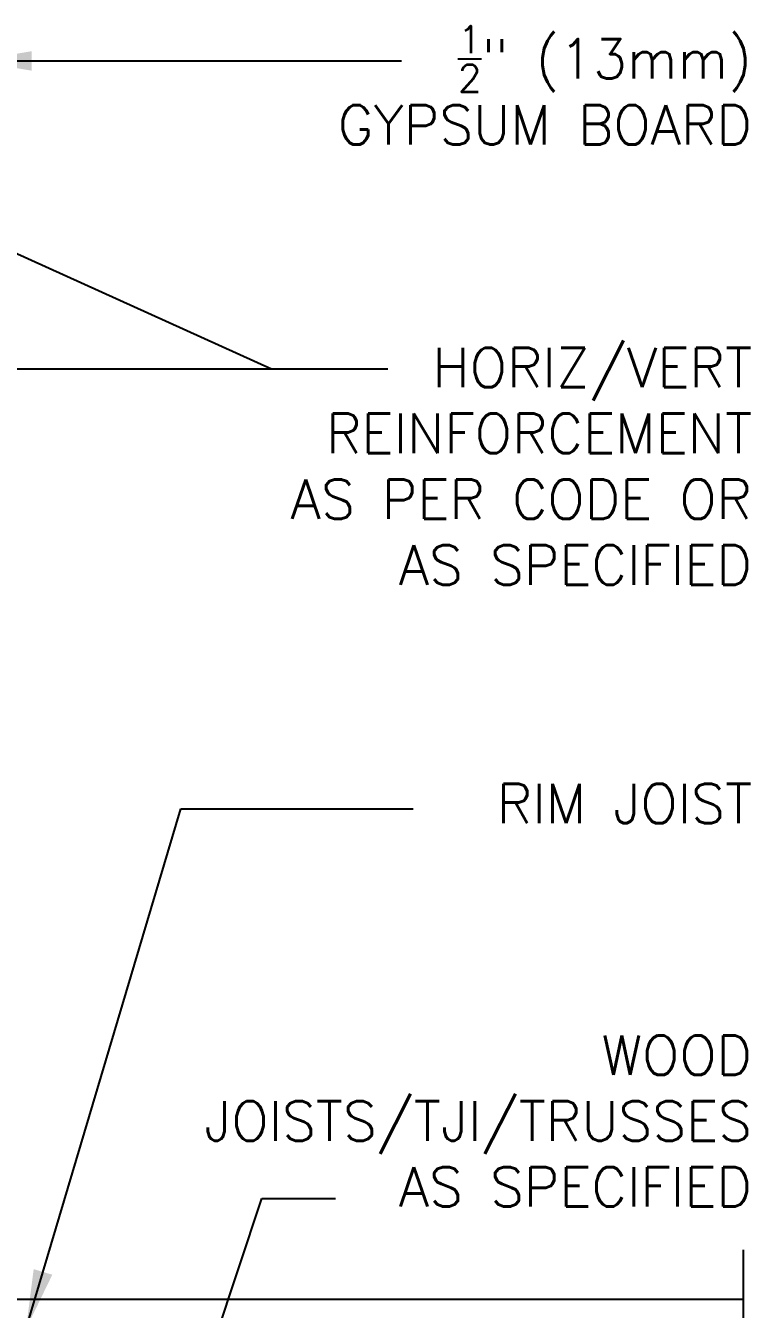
# Model space of a CAD drawing. Header units: inches. Extents: x 103.1 to 155.7, y -23.7 to 47.2.
# Drawn here: x 137.85 to 151.63, y 19.79 to 44.19 of the extents above; entities that cross this region are included whole.
import ezdxf

# ---------------------------------------------------------------- set-up
doc = ezdxf.new("R2010")
doc.units = ezdxf.units.IN
doc.header["$LTSCALE"] = 0.5
doc.header["$MEASUREMENT"] = 0
doc.layers.add('LINE9', color=9, linetype='Continuous')
doc.layers.add('TEXT', color=4, linetype='Continuous')
doc.styles.add('DIM', font='romans.shx', dxfattribs={"width": 0.7})
doc.styles.add('ROMANS', font='romans.shx', dxfattribs={"height": 1.125})
doc.dimstyles.new('ext_12', dxfattribs={"dimscale": 12, "dimtxt": 0.09375, "dimasz": 0.09375, "dimexe": 0.09375, "dimexo": 0.0625, "dimgap": 0.0625, "dimtad": 1, "dimdec": 1, "dimzin": 3, "dimdsep": 46, "dimlunit": 4, "dimtxsty": 'DIM', "dimcen": 0.09, "dimdle": 0.09375, "dimclrt": 4, "dimadec": 0, "dimazin": 0, "dimtfac": 1, "dimtdec": 1, "dimtmove": 2, "dimatfit": 3, "dimfxl": 1, "dimfrac": 2, "dimtolj": 1, "dimtzin": 0, "dimarcsym": 0})

msp = doc.modelspace()

# ---------------------------------------------------------------- linework, layer by layer
at = {"layer": 'LINE9'}
msp.add_line((136.345, 19.988), (151.496, 19.988), dxfattribs=at)
msp.add_lwpolyline([(151.496, 20.926), (151.496, 18.558)], dxfattribs=at)

# ---------------------------------------------------------------- texts
at = {"layer": 'TEXT', "char_height": 0.75, "attachment_point": 6, "style": 'ROMANS'}
for s, insert, width in [('\\A1;{\\H0.7x;\\S1/2;}" (13mm) GYPSUM BOARD', (151.666, 43.058), 9.81059), ('\\A1;{\\H1x;HORIZ/VERT REINFORCEMENT AS PER CODE OR AS SPECIFIED}', (151.666, 35.815), 9.81059), ('RIM JOIST', (151.666, 29.406), 11.43486), ('WOOD JOISTS/TJI/TRUSSES AS SPECIFIED', (151.666, 23.372), 11.43486)]:
    msp.add_mtext(s, dxfattribs=dict(at, insert=insert, width=width))

# ---------------------------------------------------------------- leaders
at = {"layer": 'TEXT'}
for points, override in [([(136.845, 43.518), (145.001, 43.518)], {"dimgap": 0.0625, "dimtad": 0}), ([(130.515, 43.089), (142.531, 37.669), (144.739, 37.669)], {"dimtad": 0}), ([(129.708, 37.669), (144.739, 37.669)], {"dimgap": 0.0625, "dimtad": 0}), ([(137.862, 19.426), (140.807, 29.305), (145.225, 29.305)], {"dimtad": 0}), ([(140.825, 17.335), (142.346, 21.897), (143.744, 21.897)], {"dimtad": 0})]:
    msp.add_leader(points, dimstyle='ext_12', override=override, dxfattribs=at)

doc.saveas('drawing.dxf')
